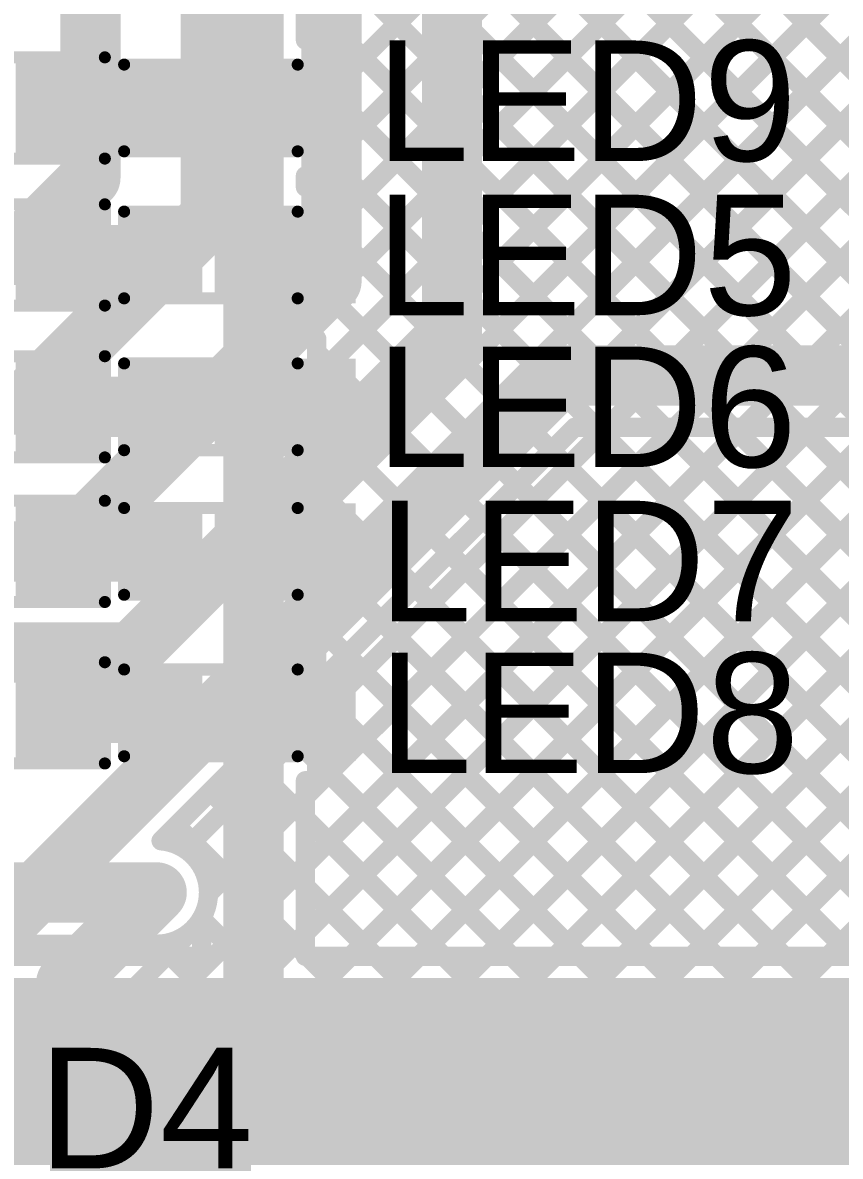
# Model space of a CAD drawing. Header units: millimetres. Extents: x -0.01 to 3.73, y -0.01 to 3.05.
# Drawn here: x 2.6199 to 2.9591, y 1.215 to 1.6854 of the extents above; entities that cross this region are included whole.
import ezdxf

# ---------------------------------------------------------------- set-up
doc = ezdxf.new("R2010")
doc.units = ezdxf.units.MM
doc.header["$MEASUREMENT"] = 0
for name, color, linetype in [('BottomLayer', 5, 'Continuous'), ('TopLayer', 1, 'Continuous'), ('TopOverlay', 2, 'Continuous'), ('TopPaste', 8, 'Continuous'), ('TopSolder', 216, 'Continuous'), ('ViaHoleLayer', 16, 'Continuous')]:
    doc.layers.add(name, color=color, linetype=linetype)
doc.styles.add('Arial', font='', dxfattribs={"height": 0.2})
doc.styles.get('Arial').set_extended_font_data('Arial')

# ---------------------------------------------------------------- blocks, each defined once
blk = doc.blocks.new('R___0603_60')
at = {"layer": 'TopLayer'}
for points in [[(-0.015, 0.0175), (-0.015, -0.0175), (-0.045, -0.0175), (-0.045, 0.0175)], [(0.045, 0.0175), (0.045, -0.0175), (0.015, -0.0175), (0.015, 0.0175)]]:
    blk.add_hatch(color=1, dxfattribs=at).paths.add_polyline_path(points)
at = {"layer": 'TopPaste'}
for points in [[(-0.015, 0.0175), (-0.015, -0.0175), (-0.045, -0.0175), (-0.045, 0.0175)], [(0.045, 0.0175), (0.045, -0.0175), (0.015, -0.0175), (0.015, 0.0175)]]:
    blk.add_hatch(color=8, dxfattribs=at).paths.add_polyline_path(points)
at = {"layer": 'TopSolder'}
for points in [[(-0.011, 0.0215), (-0.011, -0.0215), (-0.049, -0.0215), (-0.049, 0.0215)], [(0.049, 0.0215), (0.049, -0.0215), (0.011, -0.0215), (0.011, 0.0215)]]:
    blk.add_hatch(color=216, dxfattribs=at).paths.add_polyline_path(points)
at = {"layer": 'TopOverlay', "const_width": 0.005}
for points in [[(-0.048, 0.021), (-0.048, -0.021)], [(0.048, 0.021), (-0.048, 0.021)], [(0.048, 0.021), (0.048, -0.021)], [(0.048, -0.021), (-0.048, -0.021)]]:
    blk.add_lwpolyline(points, dxfattribs=at)
at = {"layer": 'TopOverlay', "const_width": 0.0025}
for points in [[(-0.04925, 0.021, 1), (-0.04675, 0.021, 1)], [(-0.04925, 0.021, 1), (-0.04675, 0.021, 1)], [(0.04675, 0.021, 1), (0.04925, 0.021, 1)], [(0.04675, 0.021, 1), (0.04925, 0.021, 1)], [(-0.04925, -0.021, 1), (-0.04675, -0.021, 1)], [(-0.04925, -0.021, 1), (-0.04675, -0.021, 1)], [(0.04675, -0.021, 1), (0.04925, -0.021, 1)], [(0.04675, -0.021, 1), (0.04925, -0.021, 1)]]:
    blk.add_lwpolyline(points, format="xyb", close=True, dxfattribs=at)
blk = doc.blocks.new('R___0603_62')
at = {"layer": 'TopLayer'}
for points in [[(-0.015, 0.0175), (-0.015, -0.0175), (-0.045, -0.0175), (-0.045, 0.0175)], [(0.045, 0.0175), (0.045, -0.0175), (0.015, -0.0175), (0.015, 0.0175)]]:
    blk.add_hatch(color=1, dxfattribs=at).paths.add_polyline_path(points)
at = {"layer": 'TopPaste'}
for points in [[(-0.015, 0.0175), (-0.015, -0.0175), (-0.045, -0.0175), (-0.045, 0.0175)], [(0.045, 0.0175), (0.045, -0.0175), (0.015, -0.0175), (0.015, 0.0175)]]:
    blk.add_hatch(color=8, dxfattribs=at).paths.add_polyline_path(points)
at = {"layer": 'TopSolder'}
for points in [[(-0.011, 0.0215), (-0.011, -0.0215), (-0.049, -0.0215), (-0.049, 0.0215)], [(0.049, 0.0215), (0.049, -0.0215), (0.011, -0.0215), (0.011, 0.0215)]]:
    blk.add_hatch(color=216, dxfattribs=at).paths.add_polyline_path(points)
at = {"layer": 'TopOverlay', "const_width": 0.005}
for points in [[(-0.048, 0.021), (-0.048, -0.021)], [(0.048, 0.021), (-0.048, 0.021)], [(0.048, 0.021), (0.048, -0.021)], [(0.048, -0.021), (-0.048, -0.021)]]:
    blk.add_lwpolyline(points, dxfattribs=at)
at = {"layer": 'TopOverlay', "const_width": 0.0025}
for points in [[(-0.04925, 0.021, 1), (-0.04675, 0.021, 1)], [(-0.04925, 0.021, 1), (-0.04675, 0.021, 1)], [(0.04675, 0.021, 1), (0.04925, 0.021, 1)], [(0.04675, 0.021, 1), (0.04925, 0.021, 1)], [(-0.04925, -0.021, 1), (-0.04675, -0.021, 1)], [(-0.04925, -0.021, 1), (-0.04675, -0.021, 1)], [(0.04675, -0.021, 1), (0.04925, -0.021, 1)], [(0.04675, -0.021, 1), (0.04925, -0.021, 1)]]:
    blk.add_lwpolyline(points, format="xyb", close=True, dxfattribs=at)
blk = doc.blocks.new('R___0603_63')
at = {"layer": 'TopLayer'}
for points in [[(-0.015, 0.0175), (-0.015, -0.0175), (-0.045, -0.0175), (-0.045, 0.0175)], [(0.045, 0.0175), (0.045, -0.0175), (0.015, -0.0175), (0.015, 0.0175)]]:
    blk.add_hatch(color=1, dxfattribs=at).paths.add_polyline_path(points)
at = {"layer": 'TopPaste'}
for points in [[(-0.015, 0.0175), (-0.015, -0.0175), (-0.045, -0.0175), (-0.045, 0.0175)], [(0.045, 0.0175), (0.045, -0.0175), (0.015, -0.0175), (0.015, 0.0175)]]:
    blk.add_hatch(color=8, dxfattribs=at).paths.add_polyline_path(points)
at = {"layer": 'TopSolder'}
for points in [[(-0.011, 0.0215), (-0.011, -0.0215), (-0.049, -0.0215), (-0.049, 0.0215)], [(0.049, 0.0215), (0.049, -0.0215), (0.011, -0.0215), (0.011, 0.0215)]]:
    blk.add_hatch(color=216, dxfattribs=at).paths.add_polyline_path(points)
at = {"layer": 'TopOverlay', "const_width": 0.005}
for points in [[(-0.048, 0.021), (-0.048, -0.021)], [(0.048, 0.021), (-0.048, 0.021)], [(0.048, 0.021), (0.048, -0.021)], [(0.048, -0.021), (-0.048, -0.021)]]:
    blk.add_lwpolyline(points, dxfattribs=at)
at = {"layer": 'TopOverlay', "const_width": 0.0025}
for points in [[(-0.04925, 0.021, 1), (-0.04675, 0.021, 1)], [(-0.04925, 0.021, 1), (-0.04675, 0.021, 1)], [(0.04675, 0.021, 1), (0.04925, 0.021, 1)], [(0.04675, 0.021, 1), (0.04925, 0.021, 1)], [(-0.04925, -0.021, 1), (-0.04675, -0.021, 1)], [(-0.04925, -0.021, 1), (-0.04675, -0.021, 1)], [(0.04675, -0.021, 1), (0.04925, -0.021, 1)], [(0.04675, -0.021, 1), (0.04925, -0.021, 1)]]:
    blk.add_lwpolyline(points, format="xyb", close=True, dxfattribs=at)
blk = doc.blocks.new('R___0603_64')
at = {"layer": 'TopLayer'}
for points in [[(-0.015, 0.0175), (-0.015, -0.0175), (-0.045, -0.0175), (-0.045, 0.0175)], [(0.045, 0.0175), (0.045, -0.0175), (0.015, -0.0175), (0.015, 0.0175)]]:
    blk.add_hatch(color=1, dxfattribs=at).paths.add_polyline_path(points)
at = {"layer": 'TopPaste'}
for points in [[(-0.015, 0.0175), (-0.015, -0.0175), (-0.045, -0.0175), (-0.045, 0.0175)], [(0.045, 0.0175), (0.045, -0.0175), (0.015, -0.0175), (0.015, 0.0175)]]:
    blk.add_hatch(color=8, dxfattribs=at).paths.add_polyline_path(points)
at = {"layer": 'TopSolder'}
for points in [[(-0.011, 0.0215), (-0.011, -0.0215), (-0.049, -0.0215), (-0.049, 0.0215)], [(0.049, 0.0215), (0.049, -0.0215), (0.011, -0.0215), (0.011, 0.0215)]]:
    blk.add_hatch(color=216, dxfattribs=at).paths.add_polyline_path(points)
at = {"layer": 'TopOverlay', "const_width": 0.005}
for points in [[(-0.048, 0.021), (-0.048, -0.021)], [(0.048, 0.021), (-0.048, 0.021)], [(0.048, 0.021), (0.048, -0.021)], [(0.048, -0.021), (-0.048, -0.021)]]:
    blk.add_lwpolyline(points, dxfattribs=at)
at = {"layer": 'TopOverlay', "const_width": 0.0025}
for points in [[(-0.04925, 0.021, 1), (-0.04675, 0.021, 1)], [(-0.04925, 0.021, 1), (-0.04675, 0.021, 1)], [(0.04675, 0.021, 1), (0.04925, 0.021, 1)], [(0.04675, 0.021, 1), (0.04925, 0.021, 1)], [(-0.04925, -0.021, 1), (-0.04675, -0.021, 1)], [(-0.04925, -0.021, 1), (-0.04675, -0.021, 1)], [(0.04675, -0.021, 1), (0.04925, -0.021, 1)], [(0.04675, -0.021, 1), (0.04925, -0.021, 1)]]:
    blk.add_lwpolyline(points, format="xyb", close=True, dxfattribs=at)
blk = doc.blocks.new('R___0603_65')
at = {"layer": 'TopLayer'}
for points in [[(-0.015, 0.0175), (-0.015, -0.0175), (-0.045, -0.0175), (-0.045, 0.0175)], [(0.045, 0.0175), (0.045, -0.0175), (0.015, -0.0175), (0.015, 0.0175)]]:
    blk.add_hatch(color=1, dxfattribs=at).paths.add_polyline_path(points)
at = {"layer": 'TopPaste'}
for points in [[(-0.015, 0.0175), (-0.015, -0.0175), (-0.045, -0.0175), (-0.045, 0.0175)], [(0.045, 0.0175), (0.045, -0.0175), (0.015, -0.0175), (0.015, 0.0175)]]:
    blk.add_hatch(color=8, dxfattribs=at).paths.add_polyline_path(points)
at = {"layer": 'TopSolder'}
for points in [[(-0.011, 0.0215), (-0.011, -0.0215), (-0.049, -0.0215), (-0.049, 0.0215)], [(0.049, 0.0215), (0.049, -0.0215), (0.011, -0.0215), (0.011, 0.0215)]]:
    blk.add_hatch(color=216, dxfattribs=at).paths.add_polyline_path(points)
at = {"layer": 'TopOverlay', "const_width": 0.005}
for points in [[(-0.048, 0.021), (-0.048, -0.021)], [(0.048, 0.021), (-0.048, 0.021)], [(0.048, 0.021), (0.048, -0.021)], [(0.048, -0.021), (-0.048, -0.021)]]:
    blk.add_lwpolyline(points, dxfattribs=at)
at = {"layer": 'TopOverlay', "const_width": 0.0025}
for points in [[(-0.04925, 0.021, 1), (-0.04675, 0.021, 1)], [(-0.04925, 0.021, 1), (-0.04675, 0.021, 1)], [(0.04675, 0.021, 1), (0.04925, 0.021, 1)], [(0.04675, 0.021, 1), (0.04925, 0.021, 1)], [(-0.04925, -0.021, 1), (-0.04675, -0.021, 1)], [(-0.04925, -0.021, 1), (-0.04675, -0.021, 1)], [(0.04675, -0.021, 1), (0.04925, -0.021, 1)], [(0.04675, -0.021, 1), (0.04925, -0.021, 1)]]:
    blk.add_lwpolyline(points, format="xyb", close=True, dxfattribs=at)
blk = doc.blocks.new('LED_0402_124')
at = {"layer": 'TopLayer'}
for points in [[(-0.03091, 0.01417), (-0.0065, 0.01417), (-0.0065, -0.01417), (-0.03091, -0.01417)], [(0.0065, 0.01417), (0.03091, 0.01417), (0.03091, -0.01417), (0.0065, -0.01417)]]:
    blk.add_hatch(color=1, dxfattribs=at).paths.add_polyline_path(points)
at = {"layer": 'TopOverlay'}
blk.add_hatch(color=2, dxfattribs=at).paths.add_polyline_path([(0.037, -0.02), (0.061, -0.02), (0.061, 0.02), (0.037, 0.02)])
at = {"layer": 'TopPaste'}
for points in [[(-0.03091, 0.01417), (-0.0065, 0.01417), (-0.0065, -0.01417), (-0.03091, -0.01417)], [(0.0065, 0.01417), (0.03091, 0.01417), (0.03091, -0.01417), (0.0065, -0.01417)]]:
    blk.add_hatch(color=8, dxfattribs=at).paths.add_polyline_path(points)
at = {"layer": 'TopSolder'}
for points in [[(-0.03491, 0.01817), (-0.0025, 0.01817), (-0.0025, -0.01817), (-0.03491, -0.01817)], [(0.0025, 0.01817), (0.03491, 0.01817), (0.03491, -0.01817), (0.0025, -0.01817)]]:
    blk.add_hatch(color=216, dxfattribs=at).paths.add_polyline_path(points)
at = {"layer": 'TopOverlay', "const_width": 0.005}
for points in [[(-0.035, 0.018), (0.037, 0.018)], [(-0.035, -0.018), (-0.035, 0.018)], [(0.037, -0.018), (0.037, 0.018)], [(-0.035, -0.018), (0.037, -0.018)]]:
    blk.add_lwpolyline(points, dxfattribs=at)
at = {"layer": 'TopOverlay', "const_width": 0.0025}
for points in [[(-0.03625, 0.018, 1), (-0.03375, 0.018, 1)], [(-0.03625, 0.018, 1), (-0.03375, 0.018, 1)], [(0.03575, 0.018, 1), (0.03825, 0.018, 1)], [(0.03575, 0.018, 1), (0.03825, 0.018, 1)], [(-0.03625, -0.018, 1), (-0.03375, -0.018, 1)], [(-0.03625, -0.018, 1), (-0.03375, -0.018, 1)], [(0.03575, -0.018, 1), (0.03825, -0.018, 1)], [(0.03575, -0.018, 1), (0.03825, -0.018, 1)]]:
    blk.add_lwpolyline(points, format="xyb", close=True, dxfattribs=at)
blk = doc.blocks.new('LED_0402_125')
at = {"layer": 'TopLayer'}
for points in [[(-0.03091, 0.01417), (-0.0065, 0.01417), (-0.0065, -0.01417), (-0.03091, -0.01417)], [(0.0065, 0.01417), (0.03091, 0.01417), (0.03091, -0.01417), (0.0065, -0.01417)]]:
    blk.add_hatch(color=1, dxfattribs=at).paths.add_polyline_path(points)
at = {"layer": 'TopOverlay'}
blk.add_hatch(color=2, dxfattribs=at).paths.add_polyline_path([(0.037, -0.02), (0.061, -0.02), (0.061, 0.02), (0.037, 0.02)])
at = {"layer": 'TopPaste'}
for points in [[(-0.03091, 0.01417), (-0.0065, 0.01417), (-0.0065, -0.01417), (-0.03091, -0.01417)], [(0.0065, 0.01417), (0.03091, 0.01417), (0.03091, -0.01417), (0.0065, -0.01417)]]:
    blk.add_hatch(color=8, dxfattribs=at).paths.add_polyline_path(points)
at = {"layer": 'TopSolder'}
for points in [[(-0.03491, 0.01817), (-0.0025, 0.01817), (-0.0025, -0.01817), (-0.03491, -0.01817)], [(0.0025, 0.01817), (0.03491, 0.01817), (0.03491, -0.01817), (0.0025, -0.01817)]]:
    blk.add_hatch(color=216, dxfattribs=at).paths.add_polyline_path(points)
at = {"layer": 'TopOverlay', "const_width": 0.005}
for points in [[(-0.035, 0.018), (0.037, 0.018)], [(-0.035, -0.018), (-0.035, 0.018)], [(0.037, -0.018), (0.037, 0.018)], [(-0.035, -0.018), (0.037, -0.018)]]:
    blk.add_lwpolyline(points, dxfattribs=at)
at = {"layer": 'TopOverlay', "const_width": 0.0025}
for points in [[(-0.03625, 0.018, 1), (-0.03375, 0.018, 1)], [(-0.03625, 0.018, 1), (-0.03375, 0.018, 1)], [(0.03575, 0.018, 1), (0.03825, 0.018, 1)], [(0.03575, 0.018, 1), (0.03825, 0.018, 1)], [(-0.03625, -0.018, 1), (-0.03375, -0.018, 1)], [(-0.03625, -0.018, 1), (-0.03375, -0.018, 1)], [(0.03575, -0.018, 1), (0.03825, -0.018, 1)], [(0.03575, -0.018, 1), (0.03825, -0.018, 1)]]:
    blk.add_lwpolyline(points, format="xyb", close=True, dxfattribs=at)
blk = doc.blocks.new('LED_0402_126')
at = {"layer": 'TopLayer'}
for points in [[(-0.03091, 0.01417), (-0.0065, 0.01417), (-0.0065, -0.01417), (-0.03091, -0.01417)], [(0.0065, 0.01417), (0.03091, 0.01417), (0.03091, -0.01417), (0.0065, -0.01417)]]:
    blk.add_hatch(color=1, dxfattribs=at).paths.add_polyline_path(points)
at = {"layer": 'TopOverlay'}
blk.add_hatch(color=2, dxfattribs=at).paths.add_polyline_path([(0.037, -0.02), (0.061, -0.02), (0.061, 0.02), (0.037, 0.02)])
at = {"layer": 'TopPaste'}
for points in [[(-0.03091, 0.01417), (-0.0065, 0.01417), (-0.0065, -0.01417), (-0.03091, -0.01417)], [(0.0065, 0.01417), (0.03091, 0.01417), (0.03091, -0.01417), (0.0065, -0.01417)]]:
    blk.add_hatch(color=8, dxfattribs=at).paths.add_polyline_path(points)
at = {"layer": 'TopSolder'}
for points in [[(-0.03491, 0.01817), (-0.0025, 0.01817), (-0.0025, -0.01817), (-0.03491, -0.01817)], [(0.0025, 0.01817), (0.03491, 0.01817), (0.03491, -0.01817), (0.0025, -0.01817)]]:
    blk.add_hatch(color=216, dxfattribs=at).paths.add_polyline_path(points)
at = {"layer": 'TopOverlay', "const_width": 0.005}
for points in [[(-0.035, 0.018), (0.037, 0.018)], [(-0.035, -0.018), (-0.035, 0.018)], [(0.037, -0.018), (0.037, 0.018)], [(-0.035, -0.018), (0.037, -0.018)]]:
    blk.add_lwpolyline(points, dxfattribs=at)
at = {"layer": 'TopOverlay', "const_width": 0.0025}
for points in [[(-0.03625, 0.018, 1), (-0.03375, 0.018, 1)], [(-0.03625, 0.018, 1), (-0.03375, 0.018, 1)], [(0.03575, 0.018, 1), (0.03825, 0.018, 1)], [(0.03575, 0.018, 1), (0.03825, 0.018, 1)], [(-0.03625, -0.018, 1), (-0.03375, -0.018, 1)], [(-0.03625, -0.018, 1), (-0.03375, -0.018, 1)], [(0.03575, -0.018, 1), (0.03825, -0.018, 1)], [(0.03575, -0.018, 1), (0.03825, -0.018, 1)]]:
    blk.add_lwpolyline(points, format="xyb", close=True, dxfattribs=at)
blk = doc.blocks.new('LED_0402_127')
at = {"layer": 'TopLayer'}
for points in [[(-0.03091, 0.01417), (-0.0065, 0.01417), (-0.0065, -0.01417), (-0.03091, -0.01417)], [(0.0065, 0.01417), (0.03091, 0.01417), (0.03091, -0.01417), (0.0065, -0.01417)]]:
    blk.add_hatch(color=1, dxfattribs=at).paths.add_polyline_path(points)
at = {"layer": 'TopOverlay'}
blk.add_hatch(color=2, dxfattribs=at).paths.add_polyline_path([(0.037, -0.02), (0.061, -0.02), (0.061, 0.02), (0.037, 0.02)])
at = {"layer": 'TopPaste'}
for points in [[(-0.03091, 0.01417), (-0.0065, 0.01417), (-0.0065, -0.01417), (-0.03091, -0.01417)], [(0.0065, 0.01417), (0.03091, 0.01417), (0.03091, -0.01417), (0.0065, -0.01417)]]:
    blk.add_hatch(color=8, dxfattribs=at).paths.add_polyline_path(points)
at = {"layer": 'TopSolder'}
for points in [[(-0.03491, 0.01817), (-0.0025, 0.01817), (-0.0025, -0.01817), (-0.03491, -0.01817)], [(0.0025, 0.01817), (0.03491, 0.01817), (0.03491, -0.01817), (0.0025, -0.01817)]]:
    blk.add_hatch(color=216, dxfattribs=at).paths.add_polyline_path(points)
at = {"layer": 'TopOverlay', "const_width": 0.005}
for points in [[(-0.035, 0.018), (0.037, 0.018)], [(-0.035, -0.018), (-0.035, 0.018)], [(0.037, -0.018), (0.037, 0.018)], [(-0.035, -0.018), (0.037, -0.018)]]:
    blk.add_lwpolyline(points, dxfattribs=at)
at = {"layer": 'TopOverlay', "const_width": 0.0025}
for points in [[(-0.03625, 0.018, 1), (-0.03375, 0.018, 1)], [(-0.03625, 0.018, 1), (-0.03375, 0.018, 1)], [(0.03575, 0.018, 1), (0.03825, 0.018, 1)], [(0.03575, 0.018, 1), (0.03825, 0.018, 1)], [(-0.03625, -0.018, 1), (-0.03375, -0.018, 1)], [(-0.03625, -0.018, 1), (-0.03375, -0.018, 1)], [(0.03575, -0.018, 1), (0.03825, -0.018, 1)], [(0.03575, -0.018, 1), (0.03825, -0.018, 1)]]:
    blk.add_lwpolyline(points, format="xyb", close=True, dxfattribs=at)
blk = doc.blocks.new('LED_0402_128')
at = {"layer": 'TopLayer'}
for points in [[(-0.03091, 0.01417), (-0.0065, 0.01417), (-0.0065, -0.01417), (-0.03091, -0.01417)], [(0.0065, 0.01417), (0.03091, 0.01417), (0.03091, -0.01417), (0.0065, -0.01417)]]:
    blk.add_hatch(color=1, dxfattribs=at).paths.add_polyline_path(points)
at = {"layer": 'TopOverlay'}
blk.add_hatch(color=2, dxfattribs=at).paths.add_polyline_path([(0.037, -0.02), (0.061, -0.02), (0.061, 0.02), (0.037, 0.02)])
at = {"layer": 'TopPaste'}
for points in [[(-0.03091, 0.01417), (-0.0065, 0.01417), (-0.0065, -0.01417), (-0.03091, -0.01417)], [(0.0065, 0.01417), (0.03091, 0.01417), (0.03091, -0.01417), (0.0065, -0.01417)]]:
    blk.add_hatch(color=8, dxfattribs=at).paths.add_polyline_path(points)
at = {"layer": 'TopSolder'}
for points in [[(-0.03491, 0.01817), (-0.0025, 0.01817), (-0.0025, -0.01817), (-0.03491, -0.01817)], [(0.0025, 0.01817), (0.03491, 0.01817), (0.03491, -0.01817), (0.0025, -0.01817)]]:
    blk.add_hatch(color=216, dxfattribs=at).paths.add_polyline_path(points)
at = {"layer": 'TopOverlay', "const_width": 0.005}
for points in [[(-0.035, 0.018), (0.037, 0.018)], [(-0.035, -0.018), (-0.035, 0.018)], [(0.037, -0.018), (0.037, 0.018)], [(-0.035, -0.018), (0.037, -0.018)]]:
    blk.add_lwpolyline(points, dxfattribs=at)
at = {"layer": 'TopOverlay', "const_width": 0.0025}
for points in [[(-0.03625, 0.018, 1), (-0.03375, 0.018, 1)], [(-0.03625, 0.018, 1), (-0.03375, 0.018, 1)], [(0.03575, 0.018, 1), (0.03825, 0.018, 1)], [(0.03575, 0.018, 1), (0.03825, 0.018, 1)], [(-0.03625, -0.018, 1), (-0.03375, -0.018, 1)], [(-0.03625, -0.018, 1), (-0.03375, -0.018, 1)], [(0.03575, -0.018, 1), (0.03825, -0.018, 1)], [(0.03575, -0.018, 1), (0.03825, -0.018, 1)]]:
    blk.add_lwpolyline(points, format="xyb", close=True, dxfattribs=at)

msp = doc.modelspace()

# ---------------------------------------------------------------- hatches: boundary and pattern name
at = {"layer": 'BottomLayer'}
h = msp.add_hatch(color=5, dxfattribs=at)
edge = h.paths.add_edge_path()
edge.add_arc((2.6755, 1.3245), 0.01181, 0, 360)
at = {"layer": 'TopLayer'}
h = msp.add_hatch(color=1, dxfattribs=at)
edge = h.paths.add_edge_path()
edge.add_arc((2.6755, 1.3245), 0.01181, 0, 360)
msp.add_hatch(color=1, dxfattribs=at).paths.add_polyline_path([(2.508, 0.816), (3.032, 0.816), (3.032, 1.289), (2.508, 1.289)])
at = {"layer": 'ViaHoleLayer'}
h = msp.add_hatch(color=16, dxfattribs=at)
edge = h.paths.add_edge_path()
edge.add_arc((2.6755, 1.3245), 0.00591, 0, 360)

# ---------------------------------------------------------------- linework, layer by layer
at = {"layer": 'BottomLayer'}
for points, const_width in [([(2.648, 1.621), (2.648, 2.083)], 0.025), ([(2.698, 1.605), (2.698, 2.083)], 0.025), ([(2.748, 1.578), (2.748, 2.083)], 0.025), ([(2.798, 1.557), (2.798, 2.083)], 0.025), ([(2.616, 1.589), (2.648, 1.621)], 0.025), ([(2.62, 1.527), (2.698, 1.605)], 0.025), ([(2.538, 1.589), (2.616, 1.589)], 0.025), ([(2.636, 1.466), (2.748, 1.578)], 0.025), ([(2.665, 1.424), (2.798, 1.557)], 0.025), ([(2.5995, 1.2985), (2.84, 1.539)], 0.025), ([(2.84, 1.539), (3.286, 1.539)], 0.025), ([(2.537, 1.527), (2.62, 1.527)], 0.025), ([(2.6595, 1.03186), (3.14514, 1.5175)], 0.008), ([(2.6595, 1.06015), (3.11685, 1.5175)], 0.008), ([(2.6595, 1.08843), (3.08857, 1.5175)], 0.008), ([(2.6595, 1.25814), (2.91886, 1.5175)], 0.008), ([(2.6595, 1.22985), (2.94715, 1.5175)], 0.008), ([(2.6595, 1.145), (3.032, 1.5175)], 0.008), ([(2.6595, 1.11672), (3.06028, 1.5175)], 0.008), ([(2.6595, 1.20157), (2.97543, 1.5175)], 0.008), ([(2.6595, 1.17328), (3.00372, 1.5175)], 0.008), ([(2.67733, 1.34592), (2.84891, 1.5175)], 0.008), ([(2.68728, 1.34249), (2.86229, 1.5175)], 0.008), ([(2.69699, 1.32391), (2.89058, 1.5175)], 0.008), ([(2.84891, 1.5175), (3.286, 1.5175)], 0.008), ([(2.85789, 1.5175), (3.10625, 1.26915)], 0.008), ([(2.88618, 1.5175), (3.12947, 1.27421)], 0.008), ([(2.91446, 1.5175), (3.548, 0.88396)], 0.008), ([(2.94275, 1.5175), (3.548, 0.91225)], 0.008), ([(2.83926, 1.50785), (3.0894, 1.25771)], 0.008), ([(2.82512, 1.49371), (3.07756, 1.24127)], 0.008), ([(2.81097, 1.47957), (3.07185, 1.21869)], 0.008), ([(2.536, 1.466), (2.636, 1.466)], 0.025), ([(2.79683, 1.46543), (3.548, 0.71426)], 0.008), ([(2.78269, 1.45128), (3.548, 0.68597)], 0.008), ([(2.76855, 1.43714), (3.548, 0.65769)], 0.008), ([(2.524, 1.424), (2.665, 1.424)], 0.025), ([(2.7544, 1.423), (3.548, 0.6294)], 0.008), ([(2.6595, 1.00358), (3.07285, 1.41693)], 0.008), ([(2.74026, 1.40886), (3.548, 0.60112)], 0.008), ([(2.72612, 1.39471), (3.548, 0.57283)], 0.008), ([(2.6595, 0.97529), (3.07713, 1.39293)], 0.008), ([(2.71198, 1.38057), (3.548, 0.54455)], 0.008), ([(2.6595, 0.94701), (3.08923, 1.37674)], 0.008), ([(2.6595, 0.91873), (3.1075, 1.36672)], 0.008), ([(2.69784, 1.36643), (3.548, 0.51627)], 0.008), ([(2.68369, 1.35229), (3.548, 0.48798)], 0.008), ([(2.638, 1.287), (2.6755, 1.3245)], 0.025), ([(2.69406, 1.31364), (3.548, 0.4597)], 0.008), ([(2.6595, 1.27809), (2.6907, 1.3093)], 0.008), ([(2.638, 0.168), (2.638, 1.287)], 0.025), ([(2.68041, 1.299), (3.548, 0.43141)], 0.008), ([(2.66627, 1.28486), (3.548, 0.40313)], 0.008), ([(2.6595, 0.3495), (2.6595, 1.27809)], 0.008), ([(2.6595, 1.26334), (3.548, 0.37484)], 0.008), ([(2.6595, 1.23506), (3.548, 0.34656)], 0.008)]:
    msp.add_lwpolyline(points, dxfattribs=dict(at, const_width=const_width))
for points, const_width in [([(2.64175, 1.621, 1), (2.65425, 1.621, 1)], 0.0125), ([(2.64175, 1.621, 1), (2.65425, 1.621, 1)], 0.0125), ([(2.69175, 1.605, 1), (2.70425, 1.605, 1)], 0.0125), ([(2.69175, 1.605, 1), (2.70425, 1.605, 1)], 0.0125), ([(2.60975, 1.589, 1), (2.62225, 1.589, 1)], 0.0125), ([(2.60975, 1.589, 1), (2.62225, 1.589, 1)], 0.0125), ([(2.74175, 1.578, 1), (2.75425, 1.578, 1)], 0.0125), ([(2.74175, 1.578, 1), (2.75425, 1.578, 1)], 0.0125), ([(2.79175, 1.557, 1), (2.80425, 1.557, 1)], 0.0125), ([(2.79175, 1.557, 1), (2.80425, 1.557, 1)], 0.0125), ([(2.83375, 1.539, 1), (2.84625, 1.539, 1)], 0.0125), ([(2.83375, 1.539, 1), (2.84625, 1.539, 1)], 0.0125), ([(2.61375, 1.527, 1), (2.62625, 1.527, 1)], 0.0125), ([(2.61375, 1.527, 1), (2.62625, 1.527, 1)], 0.0125), ([(2.84691, 1.5175, 1), (2.85091, 1.5175, 1)], 0.004), ([(2.84691, 1.5175, 1), (2.85091, 1.5175, 1)], 0.004), ([(2.85589, 1.5175, 1), (2.85989, 1.5175, 1)], 0.004), ([(2.86029, 1.5175, 1), (2.86429, 1.5175, 1)], 0.004), ([(2.88418, 1.5175, 1), (2.88818, 1.5175, 1)], 0.004), ([(2.88858, 1.5175, 1), (2.89258, 1.5175, 1)], 0.004), ([(2.91246, 1.5175, 1), (2.91646, 1.5175, 1)], 0.004), ([(2.91686, 1.5175, 1), (2.92086, 1.5175, 1)], 0.004), ([(2.94075, 1.5175, 1), (2.94475, 1.5175, 1)], 0.004), ([(2.94515, 1.5175, 1), (2.94915, 1.5175, 1)], 0.004), ([(2.83726, 1.50785, 1), (2.84126, 1.50785, 1)], 0.004), ([(2.82312, 1.49371, 1), (2.82712, 1.49371, 1)], 0.004), ([(2.80897, 1.47957, 1), (2.81297, 1.47957, 1)], 0.004), ([(2.62975, 1.466, 1), (2.64225, 1.466, 1)], 0.0125), ([(2.62975, 1.466, 1), (2.64225, 1.466, 1)], 0.0125), ([(2.79483, 1.46543, 1), (2.79883, 1.46543, 1)], 0.004), ([(2.78069, 1.45128, 1), (2.78469, 1.45128, 1)], 0.004), ([(2.76655, 1.43714, 1), (2.77055, 1.43714, 1)], 0.004), ([(2.65875, 1.424, 1), (2.67125, 1.424, 1)], 0.0125), ([(2.65875, 1.424, 1), (2.67125, 1.424, 1)], 0.0125), ([(2.7524, 1.423, 1), (2.7564, 1.423, 1)], 0.004), ([(2.73826, 1.40886, 1), (2.74226, 1.40886, 1)], 0.004), ([(2.72412, 1.39471, 1), (2.72812, 1.39471, 1)], 0.004), ([(2.70998, 1.38057, 1), (2.71398, 1.38057, 1)], 0.004), ([(2.69584, 1.36643, 1), (2.69984, 1.36643, 1)], 0.004), ([(2.68169, 1.35229, 1), (2.68569, 1.35229, 1)], 0.004), ([(2.67533, 1.34592, 1), (2.67933, 1.34592, 1)], 0.004), ([(2.67533, 1.34592, 1), (2.67933, 1.34592, 1)], 0.004), ([(2.68528, 1.34249, 1), (2.68928, 1.34249, 1)], 0.004), ([(2.66925, 1.3245, 1), (2.68175, 1.3245, 1)], 0.0125), ([(2.69499, 1.32391, 1), (2.69899, 1.32391, 1)], 0.004), ([(2.695, 1.3245, 1), (2.699, 1.3245, 1)], 0.004), ([(2.695, 1.3245, 1), (2.699, 1.3245, 1)], 0.004), ([(2.69206, 1.31364, 1), (2.69606, 1.31364, 1)], 0.004), ([(2.6887, 1.3093, 1), (2.6927, 1.3093, 1)], 0.004), ([(2.6887, 1.3093, 1), (2.6927, 1.3093, 1)], 0.004), ([(2.63175, 1.287, 1), (2.64425, 1.287, 1)], 0.0125), ([(2.63175, 1.287, 1), (2.64425, 1.287, 1)], 0.0125), ([(2.67841, 1.299, 1), (2.68241, 1.299, 1)], 0.004), ([(2.66427, 1.28486, 1), (2.66827, 1.28486, 1)], 0.004), ([(2.6575, 1.27809, 1), (2.6615, 1.27809, 1)], 0.004), ([(2.6575, 1.27809, 1), (2.6615, 1.27809, 1)], 0.004), ([(2.6575, 1.26334, 1), (2.6615, 1.26334, 1)], 0.004), ([(2.6575, 1.25814, 1), (2.6615, 1.25814, 1)], 0.004), ([(2.6575, 1.23506, 1), (2.6615, 1.23506, 1)], 0.004), ([(2.6575, 1.22985, 1), (2.6615, 1.22985, 1)], 0.004)]:
    msp.add_lwpolyline(points, format="xyb", close=True, dxfattribs=dict(at, const_width=const_width))
at = {"layer": 'BottomLayer', "const_width": 0.008}
for points in [[(2.67733, 1.34592, -0.389497), (2.697, 1.3245)], [(2.697, 1.3245, -0.198912), (2.6907, 1.3093)]]:
    msp.add_lwpolyline(points, format="xyb", dxfattribs=at)
at = {"layer": 'TopLayer'}
for points, const_width in [([(2.7372, 1.33584), (3.32086, 1.9195)], 0.008), ([(2.7372, 1.36412), (3.29258, 1.9195)], 0.008), ([(2.7372, 1.30755), (3.34915, 1.9195)], 0.008), ([(2.74012, 1.67817), (2.98145, 1.9195)], 0.008), ([(2.74191, 1.56682), (3.09459, 1.9195)], 0.008), ([(2.74191, 1.5951), (3.0663, 1.9195)], 0.008), ([(2.74191, 1.53853), (3.12287, 1.9195)], 0.008), ([(2.74191, 1.62339), (3.03802, 1.9195)], 0.008), ([(2.74191, 1.65167), (3.00973, 1.9195)], 0.008), ([(2.74191, 1.45368), (3.20772, 1.9195)], 0.008), ([(2.74191, 1.48196), (3.17944, 1.9195)], 0.008), ([(2.74191, 1.4254), (3.23601, 1.9195)], 0.008), ([(2.74191, 1.51025), (3.15116, 1.9195)], 0.008), ([(2.74191, 1.39711), (3.26429, 1.9195)], 0.008), ([(2.75593, 1.298), (3.37743, 1.9195)], 0.008), ([(2.78422, 1.298), (3.40572, 1.9195)], 0.008), ([(2.8125, 1.298), (3.434, 1.9195)], 0.008), ([(2.84078, 1.298), (3.46228, 1.9195)], 0.008), ([(2.86907, 1.298), (3.49057, 1.9195)], 0.008), ([(2.89735, 1.298), (3.51885, 1.9195)], 0.008), ([(2.92564, 1.298), (3.54714, 1.9195)], 0.008), ([(2.8195, 1.81045), (3.24233, 1.38762)], 0.008), ([(2.81815, 1.78351), (3.14909, 1.45258)], 0.008), ([(2.80539, 1.76799), (3.11261, 1.46077)], 0.008), ([(2.79125, 1.75385), (3.09274, 1.45236)], 0.008), ([(2.77711, 1.7397), (3.07929, 1.43752)], 0.008), ([(2.76297, 1.72556), (3.07277, 1.41576)], 0.008), ([(2.7157, 1.65), (2.7157, 1.7087)], 0.025), ([(2.74883, 1.71142), (3.2665, 1.19375)], 0.008), ([(2.7372, 1.67817), (2.7372, 1.6998)], 0.008), ([(2.7372, 1.69476), (3.2665, 1.16546)], 0.008), ([(2.7372, 1.67817), (2.74191, 1.67817)], 0.008), ([(2.74191, 1.62183), (2.74191, 1.67817)], 0.008), ([(2.74191, 1.66177), (3.12947, 1.27421)], 0.008), ([(2.636, 1.65), (2.6783, 1.65)], 0.025), ([(2.7157, 1.589), (2.7157, 1.65)], 0.025), ([(2.7157, 1.65), (2.73791, 1.65)], 0.01), ([(2.74191, 1.63349), (3.10625, 1.26915)], 0.008), ([(2.7372, 1.62183), (2.74191, 1.62183)], 0.008), ([(2.7372, 1.61868), (2.74035, 1.62183)], 0.008), ([(2.7372, 1.61717), (2.7372, 1.62183)], 0.008), ([(2.7372, 1.61717), (2.74191, 1.61717)], 0.008), ([(2.74191, 1.56083), (2.74191, 1.61717)], 0.008), ([(2.74191, 1.6052), (3.0894, 1.25771)], 0.008), ([(2.636, 1.589), (2.6783, 1.589)], 0.025), ([(2.7157, 1.526), (2.7157, 1.589)], 0.025), ([(2.7157, 1.589), (2.73791, 1.589)], 0.01), ([(2.74191, 1.57692), (3.02082, 1.298)], 0.008), ([(2.7372, 1.56083), (2.74191, 1.56083)], 0.008), ([(2.7372, 1.55417), (2.7372, 1.56083)], 0.008), ([(2.7372, 1.55417), (2.74191, 1.55417)], 0.008), ([(2.74191, 1.49783), (2.74191, 1.55417)], 0.008), ([(2.74191, 1.54863), (2.99254, 1.298)], 0.008), ([(2.636, 1.526), (2.6783, 1.526)], 0.025), ([(2.7157, 1.466), (2.7157, 1.526)], 0.025), ([(2.7157, 1.526), (2.73791, 1.526)], 0.01), ([(2.74191, 1.52035), (2.96426, 1.298)], 0.008), ([(2.7372, 1.49783), (2.74191, 1.49783)], 0.008), ([(2.7372, 1.49417), (2.7372, 1.49783)], 0.008), ([(2.7372, 1.49677), (2.7398, 1.49417)], 0.008), ([(2.7372, 1.49417), (2.74191, 1.49417)], 0.008), ([(2.74191, 1.43783), (2.74191, 1.49417)], 0.008), ([(2.74191, 1.49207), (2.93597, 1.298)], 0.008), ([(2.636, 1.466), (2.6783, 1.466)], 0.025), ([(2.7157, 1.399), (2.7157, 1.466)], 0.025), ([(2.7157, 1.466), (2.73791, 1.466)], 0.01), ([(2.74191, 1.46378), (2.90769, 1.298)], 0.008), ([(2.7372, 1.42717), (2.7372, 1.43783)], 0.008), ([(2.7372, 1.43783), (2.74191, 1.43783)], 0.008), ([(2.73958, 1.43783), (2.8794, 1.298)], 0.008), ([(2.7372, 1.42717), (2.74191, 1.42717)], 0.008), ([(2.74191, 1.37083), (2.74191, 1.42717)], 0.008), ([(2.95392, 1.298), (3.07285, 1.41693)], 0.008), ([(2.636, 1.399), (2.6783, 1.399)], 0.025), ([(2.7157, 1.2277), (2.7157, 1.399)], 0.025), ([(2.74191, 1.40721), (2.85112, 1.298)], 0.008), ([(2.7157, 1.399), (2.73791, 1.399)], 0.01), ([(2.74191, 1.37893), (2.82283, 1.298)], 0.008), ([(2.7372, 1.37083), (2.74191, 1.37083)], 0.008), ([(2.7372, 1.298), (2.7372, 1.37083)], 0.008), ([(2.7372, 1.35535), (2.79455, 1.298)], 0.008), ([(2.5425, 1.3245), (2.6755, 1.3245)], 0.025), ([(2.7372, 1.32707), (2.76627, 1.298)], 0.008), ([(2.6942, 1.298), (2.6942, 1.31389)], 0.008), ([(2.5425, 1.303), (2.6755, 1.303)], 0.008), ([(2.61451, 1.298), (2.61951, 1.303)], 0.008), ([(2.61984, 1.303), (2.62484, 1.298)], 0.008), ([(2.64279, 1.298), (2.64779, 1.303)], 0.008), ([(2.64813, 1.303), (2.65313, 1.298)], 0.008), ([(2.67108, 1.298), (2.67609, 1.30301)], 0.008), ([(2.67639, 1.30302), (2.68141, 1.298)], 0.008), ([(2.499, 1.298), (2.6942, 1.298)], 0.008), ([(2.7372, 1.298), (3.041, 1.298)], 0.008)]:
    msp.add_lwpolyline(points, dxfattribs=dict(at, const_width=const_width))
for points, const_width in [([(2.7352, 1.67817, 1), (2.7392, 1.67817, 1)], 0.004), ([(2.7352, 1.67817, 1), (2.7392, 1.67817, 1)], 0.004), ([(2.73812, 1.67817, 1), (2.74212, 1.67817, 1)], 0.004), ([(2.73991, 1.67817, 1), (2.74391, 1.67817, 1)], 0.004), ([(2.73991, 1.67817, 1), (2.74391, 1.67817, 1)], 0.004), ([(2.73991, 1.66177, 1), (2.74391, 1.66177, 1)], 0.004), ([(2.62975, 1.65, 1), (2.64225, 1.65, 1)], 0.0125), ([(2.67205, 1.65, 1), (2.68455, 1.65, 1)], 0.0125), ([(2.70945, 1.65, 1), (2.72195, 1.65, 1)], 0.0125), ([(2.70945, 1.65, 1), (2.72195, 1.65, 1)], 0.0125), ([(2.7132, 1.65, 1), (2.7182, 1.65, 1)], 0.005), ([(2.73541, 1.65, 1), (2.74041, 1.65, 1)], 0.005), ([(2.73991, 1.65167, 1), (2.74391, 1.65167, 1)], 0.004), ([(2.73991, 1.63349, 1), (2.74391, 1.63349, 1)], 0.004), ([(2.7352, 1.62183, 1), (2.7392, 1.62183, 1)], 0.004), ([(2.7352, 1.62183, 1), (2.7392, 1.62183, 1)], 0.004), ([(2.73835, 1.62183, 1), (2.74235, 1.62183, 1)], 0.004), ([(2.73991, 1.62339, 1), (2.74391, 1.62339, 1)], 0.004), ([(2.73991, 1.62183, 1), (2.74391, 1.62183, 1)], 0.004), ([(2.73991, 1.62183, 1), (2.74391, 1.62183, 1)], 0.004), ([(2.7352, 1.61868, 1), (2.7392, 1.61868, 1)], 0.004), ([(2.7352, 1.61717, 1), (2.7392, 1.61717, 1)], 0.004), ([(2.7352, 1.61717, 1), (2.7392, 1.61717, 1)], 0.004), ([(2.73991, 1.61717, 1), (2.74391, 1.61717, 1)], 0.004), ([(2.73991, 1.61717, 1), (2.74391, 1.61717, 1)], 0.004), ([(2.73991, 1.6052, 1), (2.74391, 1.6052, 1)], 0.004), ([(2.62975, 1.589, 1), (2.64225, 1.589, 1)], 0.0125), ([(2.67205, 1.589, 1), (2.68455, 1.589, 1)], 0.0125), ([(2.70945, 1.589, 1), (2.72195, 1.589, 1)], 0.0125), ([(2.70945, 1.589, 1), (2.72195, 1.589, 1)], 0.0125), ([(2.73991, 1.5951, 1), (2.74391, 1.5951, 1)], 0.004), ([(2.7132, 1.589, 1), (2.7182, 1.589, 1)], 0.005), ([(2.73541, 1.589, 1), (2.74041, 1.589, 1)], 0.005), ([(2.73991, 1.57692, 1), (2.74391, 1.57692, 1)], 0.004), ([(2.73991, 1.56682, 1), (2.74391, 1.56682, 1)], 0.004), ([(2.7352, 1.56083, 1), (2.7392, 1.56083, 1)], 0.004), ([(2.7352, 1.56083, 1), (2.7392, 1.56083, 1)], 0.004), ([(2.73991, 1.56083, 1), (2.74391, 1.56083, 1)], 0.004), ([(2.73991, 1.56083, 1), (2.74391, 1.56083, 1)], 0.004), ([(2.7352, 1.55417, 1), (2.7392, 1.55417, 1)], 0.004), ([(2.7352, 1.55417, 1), (2.7392, 1.55417, 1)], 0.004), ([(2.73991, 1.55417, 1), (2.74391, 1.55417, 1)], 0.004), ([(2.73991, 1.55417, 1), (2.74391, 1.55417, 1)], 0.004), ([(2.73991, 1.54863, 1), (2.74391, 1.54863, 1)], 0.004), ([(2.62975, 1.526, 1), (2.64225, 1.526, 1)], 0.0125), ([(2.67205, 1.526, 1), (2.68455, 1.526, 1)], 0.0125), ([(2.70945, 1.526, 1), (2.72195, 1.526, 1)], 0.0125), ([(2.70945, 1.526, 1), (2.72195, 1.526, 1)], 0.0125), ([(2.73991, 1.53853, 1), (2.74391, 1.53853, 1)], 0.004), ([(2.7132, 1.526, 1), (2.7182, 1.526, 1)], 0.005), ([(2.73541, 1.526, 1), (2.74041, 1.526, 1)], 0.005), ([(2.73991, 1.52035, 1), (2.74391, 1.52035, 1)], 0.004), ([(2.73991, 1.51025, 1), (2.74391, 1.51025, 1)], 0.004), ([(2.7352, 1.49783, 1), (2.7392, 1.49783, 1)], 0.004), ([(2.7352, 1.49783, 1), (2.7392, 1.49783, 1)], 0.004), ([(2.7352, 1.49677, 1), (2.7392, 1.49677, 1)], 0.004), ([(2.73991, 1.49783, 1), (2.74391, 1.49783, 1)], 0.004), ([(2.73991, 1.49783, 1), (2.74391, 1.49783, 1)], 0.004), ([(2.7352, 1.49417, 1), (2.7392, 1.49417, 1)], 0.004), ([(2.7352, 1.49417, 1), (2.7392, 1.49417, 1)], 0.004), ([(2.7378, 1.49417, 1), (2.7418, 1.49417, 1)], 0.004), ([(2.73991, 1.49417, 1), (2.74391, 1.49417, 1)], 0.004), ([(2.73991, 1.49417, 1), (2.74391, 1.49417, 1)], 0.004), ([(2.73991, 1.49207, 1), (2.74391, 1.49207, 1)], 0.004), ([(2.73991, 1.48196, 1), (2.74391, 1.48196, 1)], 0.004), ([(2.62975, 1.466, 1), (2.64225, 1.466, 1)], 0.0125), ([(2.67205, 1.466, 1), (2.68455, 1.466, 1)], 0.0125), ([(2.70945, 1.466, 1), (2.72195, 1.466, 1)], 0.0125), ([(2.70945, 1.466, 1), (2.72195, 1.466, 1)], 0.0125), ([(2.7132, 1.466, 1), (2.7182, 1.466, 1)], 0.005), ([(2.73541, 1.466, 1), (2.74041, 1.466, 1)], 0.005), ([(2.73991, 1.46378, 1), (2.74391, 1.46378, 1)], 0.004), ([(2.73991, 1.45368, 1), (2.74391, 1.45368, 1)], 0.004), ([(2.7352, 1.43783, 1), (2.7392, 1.43783, 1)], 0.004), ([(2.7352, 1.43783, 1), (2.7392, 1.43783, 1)], 0.004), ([(2.73758, 1.43783, 1), (2.74158, 1.43783, 1)], 0.004), ([(2.73991, 1.43783, 1), (2.74391, 1.43783, 1)], 0.004), ([(2.73991, 1.43783, 1), (2.74391, 1.43783, 1)], 0.004), ([(2.7352, 1.42717, 1), (2.7392, 1.42717, 1)], 0.004), ([(2.7352, 1.42717, 1), (2.7392, 1.42717, 1)], 0.004), ([(2.73991, 1.42717, 1), (2.74391, 1.42717, 1)], 0.004), ([(2.73991, 1.42717, 1), (2.74391, 1.42717, 1)], 0.004), ([(2.73991, 1.4254, 1), (2.74391, 1.4254, 1)], 0.004), ([(2.62975, 1.399, 1), (2.64225, 1.399, 1)], 0.0125), ([(2.67205, 1.399, 1), (2.68455, 1.399, 1)], 0.0125), ([(2.70945, 1.399, 1), (2.72195, 1.399, 1)], 0.0125), ([(2.70945, 1.399, 1), (2.72195, 1.399, 1)], 0.0125), ([(2.73991, 1.40721, 1), (2.74391, 1.40721, 1)], 0.004), ([(2.7132, 1.399, 1), (2.7182, 1.399, 1)], 0.005), ([(2.73541, 1.399, 1), (2.74041, 1.399, 1)], 0.005), ([(2.73991, 1.39711, 1), (2.74391, 1.39711, 1)], 0.004), ([(2.73991, 1.37893, 1), (2.74391, 1.37893, 1)], 0.004), ([(2.7352, 1.37083, 1), (2.7392, 1.37083, 1)], 0.004), ([(2.7352, 1.37083, 1), (2.7392, 1.37083, 1)], 0.004), ([(2.73991, 1.37083, 1), (2.74391, 1.37083, 1)], 0.004), ([(2.73991, 1.37083, 1), (2.74391, 1.37083, 1)], 0.004), ([(2.7352, 1.36412, 1), (2.7392, 1.36412, 1)], 0.004), ([(2.7352, 1.35535, 1), (2.7392, 1.35535, 1)], 0.004), ([(2.66925, 1.3245, 1), (2.68175, 1.3245, 1)], 0.0125), ([(2.7352, 1.33584, 1), (2.7392, 1.33584, 1)], 0.004), ([(2.7352, 1.32707, 1), (2.7392, 1.32707, 1)], 0.004), ([(2.6922, 1.31389, 1), (2.6962, 1.31389, 1)], 0.004), ([(2.6922, 1.31389, 1), (2.6962, 1.31389, 1)], 0.004), ([(2.7352, 1.30755, 1), (2.7392, 1.30755, 1)], 0.004), ([(2.61751, 1.303, 1), (2.62151, 1.303, 1)], 0.004), ([(2.61784, 1.303, 1), (2.62184, 1.303, 1)], 0.004), ([(2.64579, 1.303, 1), (2.64979, 1.303, 1)], 0.004), ([(2.64613, 1.303, 1), (2.65013, 1.303, 1)], 0.004), ([(2.6735, 1.303, 1), (2.6775, 1.303, 1)], 0.004), ([(2.6735, 1.303, 1), (2.6775, 1.303, 1)], 0.004), ([(2.67409, 1.30301, 1), (2.67809, 1.30301, 1)], 0.004), ([(2.67439, 1.30302, 1), (2.67839, 1.30302, 1)], 0.004), ([(2.62284, 1.298, 1), (2.62684, 1.298, 1)], 0.004), ([(2.64079, 1.298, 1), (2.64479, 1.298, 1)], 0.004), ([(2.65113, 1.298, 1), (2.65513, 1.298, 1)], 0.004), ([(2.66908, 1.298, 1), (2.67308, 1.298, 1)], 0.004), ([(2.67941, 1.298, 1), (2.68341, 1.298, 1)], 0.004), ([(2.6922, 1.298, 1), (2.6962, 1.298, 1)], 0.004), ([(2.6922, 1.298, 1), (2.6962, 1.298, 1)], 0.004), ([(2.7352, 1.298, 1), (2.7392, 1.298, 1)], 0.004), ([(2.7352, 1.298, 1), (2.7392, 1.298, 1)], 0.004), ([(2.75393, 1.298, 1), (2.75793, 1.298, 1)], 0.004), ([(2.76427, 1.298, 1), (2.76827, 1.298, 1)], 0.004), ([(2.78222, 1.298, 1), (2.78622, 1.298, 1)], 0.004), ([(2.79255, 1.298, 1), (2.79655, 1.298, 1)], 0.004), ([(2.8105, 1.298, 1), (2.8145, 1.298, 1)], 0.004), ([(2.82083, 1.298, 1), (2.82483, 1.298, 1)], 0.004), ([(2.83878, 1.298, 1), (2.84278, 1.298, 1)], 0.004), ([(2.84912, 1.298, 1), (2.85312, 1.298, 1)], 0.004), ([(2.86707, 1.298, 1), (2.87107, 1.298, 1)], 0.004), ([(2.8774, 1.298, 1), (2.8814, 1.298, 1)], 0.004), ([(2.89535, 1.298, 1), (2.89935, 1.298, 1)], 0.004), ([(2.90569, 1.298, 1), (2.90969, 1.298, 1)], 0.004), ([(2.92364, 1.298, 1), (2.92764, 1.298, 1)], 0.004), ([(2.93397, 1.298, 1), (2.93797, 1.298, 1)], 0.004), ([(2.95192, 1.298, 1), (2.95592, 1.298, 1)], 0.004), ([(2.70945, 1.2277, 1), (2.72195, 1.2277, 1)], 0.0125)]:
    msp.add_lwpolyline(points, format="xyb", close=True, dxfattribs=dict(at, const_width=const_width))
at = {"layer": 'TopLayer', "const_width": 0.008}
msp.add_lwpolyline([(2.6942, 1.31389, -0.269989), (2.6755, 1.303)], format="xyb", dxfattribs=at)

# ---------------------------------------------------------------- block references
at = {"rotation": 180}
for name, p in [('R___0603_60', (2.606, 1.65)), ('R___0603_65', (2.606, 1.589)), ('R___0603_64', (2.606, 1.526)), ('R___0603_63', (2.606, 1.466)), ('R___0603_62', (2.606, 1.399))]:
    msp.add_blockref(name, p, dxfattribs=at)
for name, p in [('LED_0402_124', (2.697, 1.65)), ('LED_0402_128', (2.697, 1.589)), ('LED_0402_127', (2.697, 1.526)), ('LED_0402_126', (2.697, 1.466)), ('LED_0402_125', (2.697, 1.399))]:
    msp.add_blockref(name, p)

# ---------------------------------------------------------------- texts
at = {"layer": 'TopOverlay', "style": 'Arial'}
for s, p in [('LED9', (2.76636, 1.62801)), ('LED5', (2.76636, 1.56401)), ('LED6', (2.76636, 1.50101)), ('LED7', (2.76736, 1.43701)), ('LED8', (2.76736, 1.37401)), ('D4', (2.62635, 1.21001))]:
    msp.add_text(s, height=0.05, dxfattribs=at).set_placement(p)

doc.saveas('drawing.dxf')
